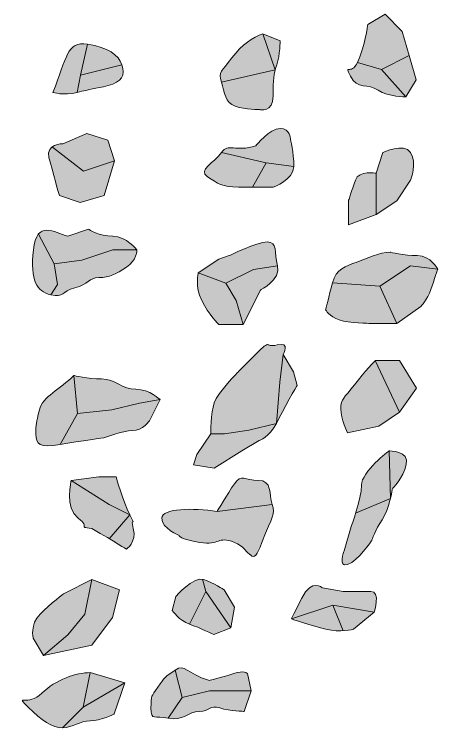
# Model space of a CAD drawing. Header units: metres. Extents: x -231 to 574, y -201 to 398.
# Drawn here: x -52.96 to -39.84, y 58.15 to 80.3 of the extents above; entities that cross this region are included whole.
import ezdxf

# ---------------------------------------------------------------- set-up
doc = ezdxf.new("R2010")
doc.units = ezdxf.units.M
doc.header["$MEASUREMENT"] = 0
doc.layers.add('Blocs - Echelle', color=250, linetype='Continuous')
doc.layers.add('Topo Dessin - Spéléothèmes', color=26, linetype='Continuous')

# ---------------------------------------------------------------- blocks, each defined once
blk = doc.blocks.new('*U117')
at = {"layer": 'Topo Dessin - Spéléothèmes'}
h = blk.add_hatch(color=255, dxfattribs=at)
h.dxf.hatch_style = 2
edge = h.paths.add_edge_path()
edge.add_spline(control_points=[(0.312, 1.058), (-0.009, 0.95), (-0.33, 0.737), (-0.651, 0.309), (-0.971, -0.119), (-1.078, -0.119), (-0.971, -0.44), (-0.864, -0.761), (-0.864, -1.081), (-0.543, -1.189), (-0.223, -1.295), (0.205, -1.295), (0.205, -1.295), (0.205, -1.295), (0.633, -1.402), (0.633, -0.867), (0.633, -0.333), (0.633, -0.226), (0.74, 0.095), (0.847, 0.416), (0.847, 0.843), (0.847, 0.843), (0.847, 0.843), (0.312, 1.058), (0.312, 1.058)], knot_values=[0, 0, 0, 0, 1, 1, 1, 2, 2, 2, 3, 3, 3, 4, 4, 4, 5, 5, 5, 6, 6, 6, 7, 7, 7, 8, 8, 8, 8], degree=3, periodic=0)
at = {"layer": 'Topo Dessin - Spéléothèmes', "lineweight": 5}
blk.add_lwpolyline([(-0.971, -0.44), (0.693, -0.055), (0.312, 1.058)], dxfattribs=at)
at = {"layer": 'Topo Dessin - Spéléothèmes', "lineweight": 9}
blk.add_open_spline([(0.312, 1.058), (-0.009, 0.95), (-0.33, 0.737), (-0.651, 0.309), (-0.971, -0.119), (-1.078, -0.119), (-0.971, -0.44), (-0.864, -0.761), (-0.864, -1.081), (-0.543, -1.189), (-0.223, -1.295), (0.205, -1.295), (0.205, -1.295), (0.205, -1.295), (0.633, -1.402), (0.633, -0.867), (0.633, -0.333), (0.633, -0.226), (0.74, 0.095), (0.847, 0.416), (0.847, 0.843), (0.847, 0.843), (0.847, 0.843), (0.312, 1.058), (0.312, 1.058)], degree=3, knots=[0, 0, 0, 0, 1, 1, 1, 2, 2, 2, 3, 3, 3, 4, 4, 4, 5, 5, 5, 6, 6, 6, 7, 7, 7, 8, 8, 8, 8], dxfattribs=at)
blk = doc.blocks.new('*U118')
at = {"layer": 'Topo Dessin - Spéléothèmes'}
h = blk.add_hatch(color=255, dxfattribs=at)
h.dxf.hatch_style = 2
edge = h.paths.add_edge_path()
edge.add_spline(control_points=[(-0.642, 0.856), (-0.642, 0.856), (-1.177, 0.856), (-1.07, 0.428), (-0.963, 0), (-0.749, -0.748), (-0.749, -0.748), (-0.749, -0.748), (-0.107, -0.963), (-0.107, -0.963), (-0.107, -0.963), (0.642, -0.748), (0.642, -0.748), (0.642, -0.748), (0.963, 0.321), (0.963, 0.321), (0.963, 0.321), (0.749, 0.963), (0.749, 0.963), (0.749, 0.963), (0.107, 1.177), (0.107, 1.177), (0.107, 1.177), (-0.642, 0.856), (-0.642, 0.856)], knot_values=[0, 0, 0, 0, 1, 1, 1, 2, 2, 2, 3, 3, 3, 4, 4, 4, 5, 5, 5, 6, 6, 6, 7, 7, 7, 8, 8, 8, 8], degree=3, periodic=0)
at = {"layer": 'Topo Dessin - Spéléothèmes', "lineweight": 5}
blk.add_lwpolyline([(-0.963, 0.749), (0, 0), (0.963, 0.321)], dxfattribs=at)
at = {"layer": 'Topo Dessin - Spéléothèmes', "lineweight": 9}
blk.add_open_spline([(-0.642, 0.856), (-0.642, 0.856), (-1.177, 0.856), (-1.07, 0.428), (-0.963, 0), (-0.749, -0.748), (-0.749, -0.748), (-0.749, -0.748), (-0.107, -0.963), (-0.107, -0.963), (-0.107, -0.963), (0.642, -0.748), (0.642, -0.748), (0.642, -0.748), (0.963, 0.321), (0.963, 0.321), (0.963, 0.321), (0.749, 0.963), (0.749, 0.963), (0.749, 0.963), (0.107, 1.177), (0.107, 1.177), (0.107, 1.177), (-0.642, 0.856), (-0.642, 0.856)], degree=3, knots=[0, 0, 0, 0, 1, 1, 1, 2, 2, 2, 3, 3, 3, 4, 4, 4, 5, 5, 5, 6, 6, 6, 7, 7, 7, 8, 8, 8, 8], dxfattribs=at)
blk = doc.blocks.new('*U119')
at = {"layer": 'Topo Dessin - Spéléothèmes'}
h = blk.add_hatch(color=255, dxfattribs=at)
h.dxf.hatch_style = 2
edge = h.paths.add_edge_path()
edge.add_spline(control_points=[(-0.428, 0.749), (-0.855, 0.856), (-1.39, 1.283), (-1.497, 0.321), (-1.604, -0.641), (-1.39, -0.962), (-0.962, -1.069), (-0.535, -1.176), (-0.641, -0.962), (-0.214, -0.855), (0.214, -0.748), (0.214, -0.535), (0.535, -0.535), (0.855, -0.535), (1.07, -0.428), (1.39, -0.214), (1.711, 0), (1.711, 0.321), (1.711, 0.321), (1.711, 0.321), (1.39, 0.749), (0.963, 0.749), (0.535, 0.749), (0.214, 0.963), (0.214, 0.963), (0.214, 0.963), (-0.428, 0.749), (-0.428, 0.749)], knot_values=[0, 0, 0, 0, 1, 1, 1, 2, 2, 2, 3, 3, 3, 4, 4, 4, 5, 5, 5, 6, 6, 6, 7, 7, 7, 8, 8, 8, 9, 9, 9, 9], degree=3, periodic=0)
at = {"layer": 'Topo Dessin - Spéléothèmes', "lineweight": 5}
for points in [[(-1.34, 0.815), (-0.855, -0.107), (0, 0), (0.963, 0.321), (1.711, 0.321)], [(-0.855, -0.107), (-0.749, -0.748), (-0.962, -1.069)]]:
    blk.add_lwpolyline(points, dxfattribs=at)
at = {"layer": 'Topo Dessin - Spéléothèmes', "lineweight": 9}
blk.add_open_spline([(-0.428, 0.749), (-0.855, 0.856), (-1.39, 1.283), (-1.497, 0.321), (-1.604, -0.641), (-1.39, -0.962), (-0.962, -1.069), (-0.535, -1.176), (-0.641, -0.962), (-0.214, -0.855), (0.214, -0.748), (0.214, -0.535), (0.535, -0.535), (0.855, -0.535), (1.07, -0.428), (1.39, -0.214), (1.711, 0), (1.711, 0.321), (1.711, 0.321), (1.711, 0.321), (1.39, 0.749), (0.963, 0.749), (0.535, 0.749), (0.214, 0.963), (0.214, 0.963), (0.214, 0.963), (-0.428, 0.749), (-0.428, 0.749)], degree=3, knots=[0, 0, 0, 0, 1, 1, 1, 2, 2, 2, 3, 3, 3, 4, 4, 4, 5, 5, 5, 6, 6, 6, 7, 7, 7, 8, 8, 8, 9, 9, 9, 9], dxfattribs=at)
blk = doc.blocks.new('block 521')
at = {"layer": 'Topo Dessin - Spéléothèmes'}
h = blk.add_hatch(color=255, dxfattribs=at)
h.dxf.hatch_style = 2
edge = h.paths.add_edge_path()
edge.add_spline(control_points=[(0, 0.321), (-0.749, 0.535), (-0.749, 0.856), (-1.07, 0.642), (-1.39, 0.428), (-1.39, 0.428), (-1.604, 0.107), (-1.818, -0.214), (-1.818, -0.107), (-1.818, -0.535), (-1.818, -0.962), (-1.712, -0.748), (-1.284, -0.855), (-0.856, -0.962), (-0.642, -0.641), (-0.321, -0.641), (0, -0.641), (0, -0.428), (0.32, -0.535), (0.641, -0.641), (1.069, -0.641), (1.069, -0.641), (1.069, -0.641), (1.283, 0), (1.283, 0), (1.283, 0), (1.176, 0.535), (1.176, 0.535), (1.176, 0.535), (1.069, 0.642), (0.748, 0.535), (0.428, 0.428), (0, 0.321), (0, 0.321)], knot_values=[0, 0, 0, 0, 1, 1, 1, 2, 2, 2, 3, 3, 3, 4, 4, 4, 5, 5, 5, 6, 6, 6, 7, 7, 7, 8, 8, 8, 9, 9, 9, 10, 10, 10, 11, 11, 11, 11], degree=3, periodic=0)
at = {"layer": 'Topo Dessin - Spéléothèmes', "lineweight": 5}
for points in [[(-1.07, 0.642), (-0.856, -0.214), (0, 0), (0.748, 0), (1.283, 0)], [(-0.856, -0.214), (-1.284, -0.855)]]:
    blk.add_lwpolyline(points, dxfattribs=at)
at = {"layer": 'Topo Dessin - Spéléothèmes', "lineweight": 9}
blk.add_open_spline([(0, 0.321), (-0.749, 0.535), (-0.749, 0.856), (-1.07, 0.642), (-1.39, 0.428), (-1.39, 0.428), (-1.604, 0.107), (-1.818, -0.214), (-1.818, -0.107), (-1.818, -0.535), (-1.818, -0.962), (-1.712, -0.748), (-1.284, -0.855), (-0.856, -0.962), (-0.642, -0.641), (-0.321, -0.641), (0, -0.641), (0, -0.428), (0.32, -0.535), (0.641, -0.641), (1.069, -0.641), (1.069, -0.641), (1.069, -0.641), (1.283, 0), (1.283, 0), (1.283, 0), (1.176, 0.535), (1.176, 0.535), (1.176, 0.535), (1.069, 0.642), (0.748, 0.535), (0.428, 0.428), (0, 0.321), (0, 0.321)], degree=3, knots=[0, 0, 0, 0, 1, 1, 1, 2, 2, 2, 3, 3, 3, 4, 4, 4, 5, 5, 5, 6, 6, 6, 7, 7, 7, 8, 8, 8, 9, 9, 9, 10, 10, 10, 11, 11, 11, 11], dxfattribs=at)
blk = doc.blocks.new('*U120')
at = {"layer": 'Topo Dessin - Spéléothèmes'}
h = blk.add_hatch(color=255, dxfattribs=at)
h.dxf.hatch_style = 2
edge = h.paths.add_edge_path()
edge.add_spline(control_points=[(-0.107, 1.177), (-0.535, 0.749), (-1.07, 0.535), (-1.177, 0.107), (-1.284, -0.32), (-1.284, -0.321), (-1.284, -0.641), (-1.284, -0.963), (-1.177, -1.069), (-0.535, -0.963), (0.107, -0.856), (0.855, -0.748), (0.855, -0.748), (0.855, -0.748), (1.39, -0.535), (1.711, -0.535), (2.032, -0.535), (2.246, -0.214), (2.246, -0.214), (2.246, -0.214), (2.567, 0.428), (2.567, 0.428), (2.567, 0.428), (2.246, 0.749), (1.818, 0.749), (1.39, 0.749), (1.176, 1.069), (0.748, 1.069), (0.321, 1.069), (-0.107, 1.177), (-0.107, 1.177)], knot_values=[0, 0, 0, 0, 1, 1, 1, 2, 2, 2, 3, 3, 3, 4, 4, 4, 5, 5, 5, 6, 6, 6, 7, 7, 7, 8, 8, 8, 9, 9, 9, 10, 10, 10, 10], degree=3, periodic=0)
at = {"layer": 'Topo Dessin - Spéléothèmes', "lineweight": 5}
for points in [[(-0.107, 1.177), (0, 0), (1.069, 0.107), (1.925, 0.321), (2.567, 0.428)], [(0, 0), (-0.535, -0.963)]]:
    blk.add_lwpolyline(points, dxfattribs=at)
at = {"layer": 'Topo Dessin - Spéléothèmes', "lineweight": 9}
blk.add_open_spline([(-0.107, 1.177), (-0.535, 0.749), (-1.07, 0.535), (-1.177, 0.107), (-1.284, -0.32), (-1.284, -0.321), (-1.284, -0.641), (-1.284, -0.963), (-1.177, -1.069), (-0.535, -0.963), (0.107, -0.856), (0.855, -0.748), (0.855, -0.748), (0.855, -0.748), (1.39, -0.535), (1.711, -0.535), (2.032, -0.535), (2.246, -0.214), (2.246, -0.214), (2.246, -0.214), (2.567, 0.428), (2.567, 0.428), (2.567, 0.428), (2.246, 0.749), (1.818, 0.749), (1.39, 0.749), (1.176, 1.069), (0.748, 1.069), (0.321, 1.069), (-0.107, 1.177), (-0.107, 1.177)], degree=3, knots=[0, 0, 0, 0, 1, 1, 1, 2, 2, 2, 3, 3, 3, 4, 4, 4, 5, 5, 5, 6, 6, 6, 7, 7, 7, 8, 8, 8, 9, 9, 9, 10, 10, 10, 10], dxfattribs=at)
blk = doc.blocks.new('*U121')
at = {"layer": 'Topo Dessin - Spéléothèmes'}
h = blk.add_hatch(color=255, dxfattribs=at)
h.dxf.hatch_style = 2
edge = h.paths.add_edge_path()
edge.add_spline(control_points=[(0.461, 1.379), (0.461, 1.379), (-0.394, 0.736), (-0.394, 0.309), (-0.394, -0.119), (-0.715, -0.974), (-0.715, -0.974), (-0.715, -0.974), (-0.929, -1.723), (-0.929, -1.723), (-0.929, -1.723), (-1.143, -2.258), (-0.822, -2.151), (-0.501, -2.044), (-0.073, -1.402), (-0.073, -1.402), (-0.073, -1.402), (0.034, -1.081), (0.247, -0.76), (0.461, -0.44), (0.568, 0.202), (0.568, 0.202), (0.568, 0.202), (0.889, 0.523), (0.996, 0.951), (1.103, 1.379), (0.461, 1.379), (0.461, 1.379)], knot_values=[0, 0, 0, 0, 1, 1, 1, 2, 2, 2, 3, 3, 3, 4, 4, 4, 5, 5, 5, 6, 6, 6, 7, 7, 7, 8, 8, 8, 9, 9, 9, 9], degree=3, periodic=0)
at = {"layer": 'Topo Dessin - Spéléothèmes', "lineweight": 5}
blk.add_lwpolyline([(-0.574, -0.557), (0.503, -0.102), (0.461, 1.379)], dxfattribs=at)
at = {"layer": 'Topo Dessin - Spéléothèmes', "lineweight": 9}
blk.add_open_spline([(0.461, 1.379), (0.461, 1.379), (-0.394, 0.736), (-0.394, 0.309), (-0.394, -0.119), (-0.715, -0.974), (-0.715, -0.974), (-0.715, -0.974), (-0.929, -1.723), (-0.929, -1.723), (-0.929, -1.723), (-1.143, -2.258), (-0.822, -2.151), (-0.501, -2.044), (-0.073, -1.402), (-0.073, -1.402), (-0.073, -1.402), (0.034, -1.081), (0.247, -0.76), (0.461, -0.44), (0.568, 0.202), (0.568, 0.202), (0.568, 0.202), (0.889, 0.523), (0.996, 0.951), (1.103, 1.379), (0.461, 1.379), (0.461, 1.379)], degree=3, knots=[0, 0, 0, 0, 1, 1, 1, 2, 2, 2, 3, 3, 3, 4, 4, 4, 5, 5, 5, 6, 6, 6, 7, 7, 7, 8, 8, 8, 9, 9, 9, 9], dxfattribs=at)
blk = doc.blocks.new('*U122')
at = {"layer": 'Topo Dessin - Spéléothèmes'}
h = blk.add_hatch(color=255, dxfattribs=at)
h.dxf.hatch_style = 2
edge = h.paths.add_edge_path()
edge.add_spline(control_points=[(-0.951, 0.962), (-0.951, 0.962), (-1.165, 0.107), (-0.737, -0.214), (-0.31, -0.536), (-0.807, -0.459), (-0.31, -0.536), (0.439, -0.963), (0.76, -1.177), (0.76, -1.177), (0.76, -1.177), (1.081, -0.963), (0.974, -0.536), (0.867, -0.108), (1.081, -0.536), (0.867, -0.108), (0.653, 0.32), (0.439, 1.069), (0.439, 1.069), (0.439, 1.069), (-0.095, 1.069), (-0.095, 1.069), (-0.095, 1.069), (-0.951, 0.962), (-0.951, 0.962)], knot_values=[0, 0, 0, 0, 1, 1, 1, 2, 2, 2, 3, 3, 3, 4, 4, 4, 5, 5, 5, 6, 6, 6, 7, 7, 7, 8, 8, 8, 8], degree=3, periodic=0)
at = {"layer": 'Topo Dessin - Spéléothèmes', "lineweight": 5}
for points in [[(-0.951, 0.962), (0.225, 0.213), (0.867, -0.108)], [(0.867, -0.108), (0.225, -0.856)]]:
    blk.add_lwpolyline(points, dxfattribs=at)
at = {"layer": 'Topo Dessin - Spéléothèmes', "lineweight": 9}
blk.add_open_spline([(-0.951, 0.962), (-0.951, 0.962), (-1.165, 0.107), (-0.737, -0.214), (-0.31, -0.536), (-0.807, -0.459), (-0.31, -0.536), (0.439, -0.963), (0.76, -1.177), (0.76, -1.177), (0.76, -1.177), (1.081, -0.963), (0.974, -0.536), (0.867, -0.108), (1.081, -0.536), (0.867, -0.108), (0.653, 0.32), (0.439, 1.069), (0.439, 1.069), (0.439, 1.069), (-0.095, 1.069), (-0.095, 1.069), (-0.095, 1.069), (-0.951, 0.962), (-0.951, 0.962)], degree=3, knots=[0, 0, 0, 0, 1, 1, 1, 2, 2, 2, 3, 3, 3, 4, 4, 4, 5, 5, 5, 6, 6, 6, 7, 7, 7, 8, 8, 8, 8], dxfattribs=at)
blk = doc.blocks.new('*U123')
at = {"layer": 'Topo Dessin - Spéléothèmes'}
h = blk.add_hatch(color=255, dxfattribs=at)
h.dxf.hatch_style = 2
edge = h.paths.add_edge_path()
edge.add_spline(control_points=[(-0.348, 1.04), (-0.348, 1.04), (-0.989, 0.398), (-1.096, 0.077), (-1.203, -0.243), (-1.203, -0.885), (-1.203, -0.885), (-1.203, -0.885), (-1.631, -1.527), (-1.631, -1.527), (-1.631, -1.527), (-1.738, -1.848), (-1.738, -1.848), (-1.738, -1.848), (-1.096, -1.955), (-1.096, -1.955), (-1.096, -1.955), (-0.241, -1.42), (-0.241, -1.42), (-0.241, -1.42), (0.294, -1.099), (0.294, -1.099), (0.294, -1.099), (0.615, -0.992), (0.829, -0.564), (1.043, -0.136), (1.471, 0.612), (1.471, 0.612), (1.471, 0.612), (1.364, 1.04), (1.364, 1.04), (1.364, 1.04), (1.043, 1.574), (1.043, 1.574), (1.043, 1.574), (1.278, 1.98), (0.85, 1.873), (0.422, 1.766), (0.722, 2.109), (0.187, 1.574), (-0.348, 1.04), (-0.348, 1.04), (-0.348, 1.04)], knot_values=[0, 0, 0, 0, 1, 1, 1, 2, 2, 2, 3, 3, 3, 4, 4, 4, 5, 5, 5, 6, 6, 6, 7, 7, 7, 8, 8, 8, 9, 9, 9, 10, 10, 10, 11, 11, 11, 12, 12, 12, 13, 13, 13, 14, 14, 14, 14], degree=3, periodic=0)
at = {"layer": 'Topo Dessin - Spéléothèmes', "lineweight": 5}
blk.add_lwpolyline([(1.043, 1.574), (0.936, 0.719), (0.829, -0.564), (-0.027, -0.778), (-0.775, -0.885), (-1.203, -0.885)], dxfattribs=at)
at = {"layer": 'Topo Dessin - Spéléothèmes', "lineweight": 9}
blk.add_open_spline([(-0.348, 1.04), (-0.348, 1.04), (-0.989, 0.398), (-1.096, 0.077), (-1.203, -0.243), (-1.203, -0.885), (-1.203, -0.885), (-1.203, -0.885), (-1.631, -1.527), (-1.631, -1.527), (-1.631, -1.527), (-1.738, -1.848), (-1.738, -1.848), (-1.738, -1.848), (-1.096, -1.955), (-1.096, -1.955), (-1.096, -1.955), (-0.241, -1.42), (-0.241, -1.42), (-0.241, -1.42), (0.294, -1.099), (0.294, -1.099), (0.294, -1.099), (0.615, -0.992), (0.829, -0.564), (1.043, -0.136), (1.471, 0.612), (1.471, 0.612), (1.471, 0.612), (1.364, 1.04), (1.364, 1.04), (1.364, 1.04), (1.043, 1.574), (1.043, 1.574), (1.043, 1.574), (1.278, 1.98), (0.85, 1.873), (0.422, 1.766), (0.722, 2.109), (0.187, 1.574), (-0.348, 1.04), (-0.348, 1.04), (-0.348, 1.04)], degree=3, knots=[0, 0, 0, 0, 1, 1, 1, 2, 2, 2, 3, 3, 3, 4, 4, 4, 5, 5, 5, 6, 6, 6, 7, 7, 7, 8, 8, 8, 9, 9, 9, 10, 10, 10, 11, 11, 11, 12, 12, 12, 13, 13, 13, 14, 14, 14, 14], dxfattribs=at)
blk = doc.blocks.new('*U124')
at = {"layer": 'Topo Dessin - Spéléothèmes'}
h = blk.add_hatch(color=255, dxfattribs=at)
h.dxf.hatch_style = 2
edge = h.paths.add_edge_path()
edge.add_spline(control_points=[(-0.214, 0.748), (-0.214, 0.748), (-0.856, 0.32), (-0.856, 0.32), (-0.856, 0.32), (-0.963, -0.107), (-0.749, -0.535), (-0.535, -0.963), (-0.214, -1.284), (-0.214, -1.284), (-0.214, -1.284), (0.535, -1.284), (0.535, -1.284), (0.535, -1.284), (1.069, -0.214), (1.069, -0.214), (1.069, -0.214), (1.711, 0.107), (1.604, 0.535), (1.497, 0.963), (1.604, 1.283), (1.284, 1.283), (0.963, 1.283), (0.107, 0.856), (0.107, 0.856), (0.107, 0.856), (-0.214, 0.748), (-0.214, 0.748)], knot_values=[0, 0, 0, 0, 1, 1, 1, 2, 2, 2, 3, 3, 3, 4, 4, 4, 5, 5, 5, 6, 6, 6, 7, 7, 7, 8, 8, 8, 9, 9, 9, 9], degree=3, periodic=0)
at = {"layer": 'Topo Dessin - Spéléothèmes', "lineweight": 5}
for points in [[(-0.856, 0.32), (0, 0), (0.855, 0.428), (1.604, 0.535)], [(0, 0), (0.321, -0.535), (0.535, -1.284)]]:
    blk.add_lwpolyline(points, dxfattribs=at)
at = {"layer": 'Topo Dessin - Spéléothèmes', "lineweight": 9}
blk.add_open_spline([(-0.214, 0.748), (-0.214, 0.748), (-0.856, 0.32), (-0.856, 0.32), (-0.856, 0.32), (-0.963, -0.107), (-0.749, -0.535), (-0.535, -0.963), (-0.214, -1.284), (-0.214, -1.284), (-0.214, -1.284), (0.535, -1.284), (0.535, -1.284), (0.535, -1.284), (1.069, -0.214), (1.069, -0.214), (1.069, -0.214), (1.711, 0.107), (1.604, 0.535), (1.497, 0.963), (1.604, 1.283), (1.284, 1.283), (0.963, 1.283), (0.107, 0.856), (0.107, 0.856), (0.107, 0.856), (-0.214, 0.748), (-0.214, 0.748)], degree=3, knots=[0, 0, 0, 0, 1, 1, 1, 2, 2, 2, 3, 3, 3, 4, 4, 4, 5, 5, 5, 6, 6, 6, 7, 7, 7, 8, 8, 8, 9, 9, 9, 9], dxfattribs=at)
blk = doc.blocks.new('*U125')
at = {"layer": 'Topo Dessin - Spéléothèmes'}
h = blk.add_hatch(color=255, dxfattribs=at)
h.dxf.hatch_style = 2
edge = h.paths.add_edge_path()
edge.add_spline(control_points=[(-0.299, 0.798), (-0.299, 0.798), (-0.726, 0.477), (-1.047, 0.156), (-1.368, -0.165), (-1.261, -0.592), (-1.261, -0.592), (-1.261, -0.592), (-0.941, -1.128), (-0.941, -1.128), (-0.941, -1.128), (0.557, -0.807), (0.557, -0.807), (0.557, -0.807), (1.199, 0.049), (1.199, 0.049), (1.199, 0.049), (1.412, 0.905), (1.412, 0.905), (1.412, 0.905), (0.557, 1.225), (0.557, 1.225), (0.557, 1.225), (-0.299, 0.798), (-0.299, 0.798)], knot_values=[0, 0, 0, 0, 1, 1, 1, 2, 2, 2, 3, 3, 3, 4, 4, 4, 5, 5, 5, 6, 6, 6, 7, 7, 7, 8, 8, 8, 8], degree=3, periodic=0)
at = {"layer": 'Topo Dessin - Spéléothèmes', "lineweight": 5}
blk.add_lwpolyline([(0.557, 1.225), (0.343, 0.156), (-0.192, -0.485), (-0.941, -1.128)], dxfattribs=at)
at = {"layer": 'Topo Dessin - Spéléothèmes', "lineweight": 9}
blk.add_open_spline([(-0.299, 0.798), (-0.299, 0.798), (-0.726, 0.477), (-1.047, 0.156), (-1.368, -0.165), (-1.261, -0.592), (-1.261, -0.592), (-1.261, -0.592), (-0.941, -1.128), (-0.941, -1.128), (-0.941, -1.128), (0.557, -0.807), (0.557, -0.807), (0.557, -0.807), (1.199, 0.049), (1.199, 0.049), (1.199, 0.049), (1.412, 0.905), (1.412, 0.905), (1.412, 0.905), (0.557, 1.225), (0.557, 1.225), (0.557, 1.225), (-0.299, 0.798), (-0.299, 0.798)], degree=3, knots=[0, 0, 0, 0, 1, 1, 1, 2, 2, 2, 3, 3, 3, 4, 4, 4, 5, 5, 5, 6, 6, 6, 7, 7, 7, 8, 8, 8, 8], dxfattribs=at)
blk = doc.blocks.new('*U126')
at = {"layer": 'Topo Dessin - Spéléothèmes'}
h = blk.add_hatch(color=255, dxfattribs=at)
h.dxf.hatch_style = 2
edge = h.paths.add_edge_path()
edge.add_spline(control_points=[(-0.122, 1.181), (-0.122, 1.181), (-0.443, 0.859), (-0.763, 0.432), (-1.084, 0.004), (-1.191, 0.004), (-1.191, -0.317), (-1.191, -0.637), (-0.978, -1.065), (-0.978, -1.065), (-0.978, -1.065), (-0.015, -0.851), (-0.015, -0.851), (-0.015, -0.851), (0.627, -0.424), (0.627, -0.424), (0.627, -0.424), (1.161, 0.325), (1.161, 0.325), (1.161, 0.325), (0.627, 1.181), (0.627, 1.181), (0.627, 1.181), (-0.122, 1.181), (-0.122, 1.181)], knot_values=[0, 0, 0, 0, 1, 1, 1, 2, 2, 2, 3, 3, 3, 4, 4, 4, 5, 5, 5, 6, 6, 6, 7, 7, 7, 8, 8, 8, 8], degree=3, periodic=0)
at = {"layer": 'Topo Dessin - Spéléothèmes', "lineweight": 5}
blk.add_lwpolyline([(-0.122, 1.181), (0.627, -0.424)], dxfattribs=at)
at = {"layer": 'Topo Dessin - Spéléothèmes', "lineweight": 9}
blk.add_open_spline([(-0.122, 1.181), (-0.122, 1.181), (-0.443, 0.859), (-0.763, 0.432), (-1.084, 0.004), (-1.191, 0.004), (-1.191, -0.317), (-1.191, -0.637), (-0.978, -1.065), (-0.978, -1.065), (-0.978, -1.065), (-0.015, -0.851), (-0.015, -0.851), (-0.015, -0.851), (0.627, -0.424), (0.627, -0.424), (0.627, -0.424), (1.161, 0.325), (1.161, 0.325), (1.161, 0.325), (0.627, 1.181), (0.627, 1.181), (0.627, 1.181), (-0.122, 1.181), (-0.122, 1.181)], degree=3, knots=[0, 0, 0, 0, 1, 1, 1, 2, 2, 2, 3, 3, 3, 4, 4, 4, 5, 5, 5, 6, 6, 6, 7, 7, 7, 8, 8, 8, 8], dxfattribs=at)
blk = doc.blocks.new('*U109')
at = {"layer": 'Topo Dessin - Spéléothèmes'}
h = blk.add_hatch(color=255, dxfattribs=at)
h.dxf.hatch_style = 2
edge = h.paths.add_edge_path()
edge.add_spline(control_points=[(0.214, 1.069), (-0.214, 1.069), (-0.856, 0.856), (-1.284, 0.428), (-1.712, 0), (-2.139, 0.427), (-1.712, 0), (-1.284, -0.428), (-0.963, -0.641), (-0.642, -0.641), (-0.321, -0.641), (-0.107, -0.428), (0.214, -0.428), (0.535, -0.428), (0.962, -0.214), (0.962, -0.214), (0.962, -0.214), (1.283, 0.748), (1.283, 0.748), (1.283, 0.748), (0.214, 1.069), (0.214, 1.069)], knot_values=[0, 0, 0, 0, 1, 1, 1, 2, 2, 2, 3, 3, 3, 4, 4, 4, 5, 5, 5, 6, 6, 6, 7, 7, 7, 7], degree=3, periodic=0)
at = {"layer": 'Topo Dessin - Spéléothèmes', "lineweight": 5}
for points in [[(0.214, 1.069), (0, 0), (-0.642, -0.641)], [(0, 0), (1.283, 0.748)]]:
    blk.add_lwpolyline(points, dxfattribs=at)
at = {"layer": 'Topo Dessin - Spéléothèmes', "color": 0, "lineweight": 5}
blk.add_lwpolyline([(0, 0), (0, 0)], dxfattribs=at)
at = {"layer": 'Topo Dessin - Spéléothèmes', "lineweight": 9}
blk.add_open_spline([(0.214, 1.069), (-0.214, 1.069), (-0.856, 0.856), (-1.284, 0.428), (-1.712, 0), (-2.139, 0.427), (-1.712, 0), (-1.284, -0.428), (-0.963, -0.641), (-0.642, -0.641), (-0.321, -0.641), (-0.107, -0.428), (0.214, -0.428), (0.535, -0.428), (0.962, -0.214), (0.962, -0.214), (0.962, -0.214), (1.283, 0.748), (1.283, 0.748), (1.283, 0.748), (0.214, 1.069), (0.214, 1.069)], degree=3, knots=[0, 0, 0, 0, 1, 1, 1, 2, 2, 2, 3, 3, 3, 4, 4, 4, 5, 5, 5, 6, 6, 6, 7, 7, 7, 7], dxfattribs=at)
blk = doc.blocks.new('*U110')
at = {"layer": 'Topo Dessin - Spéléothèmes'}
h = blk.add_hatch(color=255, dxfattribs=at)
h.dxf.hatch_style = 2
edge = h.paths.add_edge_path()
edge.add_spline(control_points=[(-0.321, 0.535), (-0.321, 0.535), (-0.641, 0.856), (-0.963, 0.214), (-1.284, -0.428), (-1.284, -0.428), (-1.284, -0.428), (-1.284, -0.428), (-0.641, -0.641), (-0.214, -0.748), (0.214, -0.855), (0.641, -0.748), (0.641, -0.748), (0.641, -0.748), (1.283, -0.214), (1.283, -0.214), (1.283, -0.214), (1.497, 0.428), (1.176, 0.428), (0.856, 0.428), (0.321, 0.428), (0.321, 0.428), (0.321, 0.428), (-0.321, 0.535), (-0.321, 0.535)], knot_values=[0, 0, 0, 0, 1, 1, 1, 2, 2, 2, 3, 3, 3, 4, 4, 4, 5, 5, 5, 6, 6, 6, 7, 7, 7, 8, 8, 8, 8], degree=3, periodic=0)
at = {"layer": 'Topo Dessin - Spéléothèmes', "lineweight": 5}
for points in [[(-1.284, -0.428), (0, 0), (1.283, -0.214)], [(0, 0), (0.323, -0.792)]]:
    blk.add_lwpolyline(points, dxfattribs=at)
at = {"layer": 'Topo Dessin - Spéléothèmes', "lineweight": 9}
blk.add_open_spline([(-0.321, 0.535), (-0.321, 0.535), (-0.641, 0.856), (-0.963, 0.214), (-1.284, -0.428), (-1.284, -0.428), (-1.284, -0.428), (-1.284, -0.428), (-0.641, -0.641), (-0.214, -0.748), (0.214, -0.855), (0.641, -0.748), (0.641, -0.748), (0.641, -0.748), (1.283, -0.214), (1.283, -0.214), (1.283, -0.214), (1.497, 0.428), (1.176, 0.428), (0.856, 0.428), (0.321, 0.428), (0.321, 0.428), (0.321, 0.428), (-0.321, 0.535), (-0.321, 0.535)], degree=3, knots=[0, 0, 0, 0, 1, 1, 1, 2, 2, 2, 3, 3, 3, 4, 4, 4, 5, 5, 5, 6, 6, 6, 7, 7, 7, 8, 8, 8, 8], dxfattribs=at)
blk = doc.blocks.new('*U111')
at = {"layer": 'Topo Dessin - Spéléothèmes'}
h = blk.add_hatch(color=255, dxfattribs=at)
h.dxf.hatch_style = 2
edge = h.paths.add_edge_path()
edge.add_spline(control_points=[(-0.765, 0.294), (-1.514, 0.401), (-2.476, 0.401), (-2.476, 0.08), (-2.476, -0.241), (-1.941, -0.455), (-1.941, -0.455), (-1.941, -0.455), (-1.942, -0.562), (-1.3, -0.669), (-0.658, -0.775), (-0.765, -0.455), (-0.23, -0.669), (0.304, -0.883), (0.304, -1.524), (0.625, -0.669), (0.946, 0.186), (1.053, 0.187), (0.946, 0.508), (0.839, 0.829), (0.946, 1.257), (0.518, 1.257), (0.091, 1.257), (-0.016, 1.47), (-0.23, 1.149), (-0.444, 0.829), (-0.765, 0.294), (-0.765, 0.294)], knot_values=[0, 0, 0, 0, 1, 1, 1, 2, 2, 2, 3, 3, 3, 4, 4, 4, 5, 5, 5, 6, 6, 6, 7, 7, 7, 8, 8, 8, 9, 9, 9, 9], degree=3, periodic=0)
at = {"layer": 'Topo Dessin - Spéléothèmes', "lineweight": 5}
blk.add_lwpolyline([(-0.765, 0.294), (0.946, 0.508)], dxfattribs=at)
at = {"layer": 'Topo Dessin - Spéléothèmes', "lineweight": 9}
blk.add_open_spline([(-0.765, 0.294), (-1.514, 0.401), (-2.476, 0.401), (-2.476, 0.08), (-2.476, -0.241), (-1.941, -0.455), (-1.941, -0.455), (-1.941, -0.455), (-1.942, -0.562), (-1.3, -0.669), (-0.658, -0.775), (-0.765, -0.455), (-0.23, -0.669), (0.304, -0.883), (0.304, -1.524), (0.625, -0.669), (0.946, 0.186), (1.053, 0.187), (0.946, 0.508), (0.839, 0.829), (0.946, 1.257), (0.518, 1.257), (0.091, 1.257), (-0.016, 1.47), (-0.23, 1.149), (-0.444, 0.829), (-0.765, 0.294), (-0.765, 0.294)], degree=3, knots=[0, 0, 0, 0, 1, 1, 1, 2, 2, 2, 3, 3, 3, 4, 4, 4, 5, 5, 5, 6, 6, 6, 7, 7, 7, 8, 8, 8, 9, 9, 9, 9], dxfattribs=at)
blk = doc.blocks.new('*U112')
at = {"layer": 'Topo Dessin - Spéléothèmes'}
h = blk.add_hatch(color=255, dxfattribs=at)
h.dxf.hatch_style = 2
edge = h.paths.add_edge_path()
edge.add_spline(control_points=[(-0.428, 1.39), (-0.428, 1.39), (-0.535, 0.641), (-0.749, 0.214), (-0.963, -0.214), (-1.177, 0.214), (-0.963, -0.214), (-0.749, -0.642), (-0.428, -0.428), (-0.107, -0.642), (0.214, -0.856), (0.749, -0.856), (0.749, -0.856), (0.749, -0.856), (1.069, -0.321), (1.069, -0.321), (1.069, -0.321), (0.856, 0.427), (0.856, 0.427), (0.856, 0.427), (0.641, 1.176), (0.641, 1.176), (0.641, 1.176), (0.107, 1.711), (0.107, 1.711), (0.107, 1.711), (-0.428, 1.39), (-0.428, 1.39)], knot_values=[0, 0, 0, 0, 1, 1, 1, 2, 2, 2, 3, 3, 3, 4, 4, 4, 5, 5, 5, 6, 6, 6, 7, 7, 7, 8, 8, 8, 9, 9, 9, 9], degree=3, periodic=0)
at = {"layer": 'Topo Dessin - Spéléothèmes', "lineweight": 5}
for points in [[(-0.749, 0.214), (0, 0), (0.856, 0.427)], [(0, 0), (0.749, -0.856)]]:
    blk.add_lwpolyline(points, dxfattribs=at)
at = {"layer": 'Topo Dessin - Spéléothèmes', "lineweight": 9}
blk.add_open_spline([(-0.428, 1.39), (-0.428, 1.39), (-0.535, 0.641), (-0.749, 0.214), (-0.963, -0.214), (-1.177, 0.214), (-0.963, -0.214), (-0.749, -0.642), (-0.428, -0.428), (-0.107, -0.642), (0.214, -0.856), (0.749, -0.856), (0.749, -0.856), (0.749, -0.856), (1.069, -0.321), (1.069, -0.321), (1.069, -0.321), (0.856, 0.427), (0.856, 0.427), (0.856, 0.427), (0.641, 1.176), (0.641, 1.176), (0.641, 1.176), (0.107, 1.711), (0.107, 1.711), (0.107, 1.711), (-0.428, 1.39), (-0.428, 1.39)], degree=3, knots=[0, 0, 0, 0, 1, 1, 1, 2, 2, 2, 3, 3, 3, 4, 4, 4, 5, 5, 5, 6, 6, 6, 7, 7, 7, 8, 8, 8, 9, 9, 9, 9], dxfattribs=at)
blk = doc.blocks.new('*U113')
at = {"layer": 'Topo Dessin - Spéléothèmes'}
h = blk.add_hatch(color=255, dxfattribs=at)
h.dxf.hatch_style = 2
edge = h.paths.add_edge_path()
edge.add_spline(control_points=[(-0.321, 0.535), (-0.963, 0.321), (-1.177, 0.642), (-1.39, 0.321), (-1.604, 0), (-2.139, -0.214), (-1.818, -0.428), (-1.497, -0.641), (-1.39, -0.749), (-0.856, -0.749), (-0.321, -0.749), (0.214, -0.749), (0.214, -0.749), (0.214, -0.749), (0.855, -0.535), (0.855, -0.107), (0.855, 0.321), (0.749, 0.748), (0.749, 0.748), (0.749, 0.748), (0.749, 1.069), (0.428, 1.069), (0.107, 1.069), (-0.321, 0.535), (-0.321, 0.535)], knot_values=[0, 0, 0, 0, 1, 1, 1, 2, 2, 2, 3, 3, 3, 4, 4, 4, 5, 5, 5, 6, 6, 6, 7, 7, 7, 8, 8, 8, 8], degree=3, periodic=0)
at = {"layer": 'Topo Dessin - Spéléothèmes', "lineweight": 5}
for points in [[(-1.39, 0.321), (0, 0), (0.855, -0.107)], [(0, 0), (-0.428, -0.749)]]:
    blk.add_lwpolyline(points, dxfattribs=at)
at = {"layer": 'Topo Dessin - Spéléothèmes', "lineweight": 9}
blk.add_open_spline([(-0.321, 0.535), (-0.963, 0.321), (-1.177, 0.642), (-1.39, 0.321), (-1.604, 0), (-2.139, -0.214), (-1.818, -0.428), (-1.497, -0.641), (-1.39, -0.749), (-0.856, -0.749), (-0.321, -0.749), (0.214, -0.749), (0.214, -0.749), (0.214, -0.749), (0.855, -0.535), (0.855, -0.107), (0.855, 0.321), (0.749, 0.748), (0.749, 0.748), (0.749, 0.748), (0.749, 1.069), (0.428, 1.069), (0.107, 1.069), (-0.321, 0.535), (-0.321, 0.535)], degree=3, knots=[0, 0, 0, 0, 1, 1, 1, 2, 2, 2, 3, 3, 3, 4, 4, 4, 5, 5, 5, 6, 6, 6, 7, 7, 7, 8, 8, 8, 8], dxfattribs=at)
blk = doc.blocks.new('*U114')
at = {"layer": 'Topo Dessin - Spéléothèmes'}
h = blk.add_hatch(color=255, dxfattribs=at)
h.dxf.hatch_style = 2
edge = h.paths.add_edge_path()
edge.add_spline(control_points=[(-0.372, 0.245), (-0.372, 0.245), (-0.907, 0.352), (-1.014, 0.031), (-1.121, -0.29), (-1.228, -0.611), (-1.228, -0.611), (-1.228, -0.611), (-1.228, -1.359), (-1.228, -1.359), (-1.228, -1.359), (-0.372, -1.039), (-0.372, -1.039), (-0.372, -1.039), (0.27, -0.611), (0.27, -0.611), (0.27, -0.611), (0.697, 0.031), (0.697, 0.031), (0.697, 0.031), (0.911, 0.565), (0.697, 0.886), (0.484, 1.207), (-0.158, 0.886), (-0.158, 0.886), (-0.158, 0.886), (-0.372, 0.245), (-0.372, 0.245)], knot_values=[0, 0, 0, 0, 1, 1, 1, 2, 2, 2, 3, 3, 3, 4, 4, 4, 5, 5, 5, 6, 6, 6, 7, 7, 7, 8, 8, 8, 9, 9, 9, 9], degree=3, periodic=0)
at = {"layer": 'Topo Dessin - Spéléothèmes', "lineweight": 5}
blk.add_lwpolyline([(-0.372, 0.245), (-0.372, -1.039)], dxfattribs=at)
at = {"layer": 'Topo Dessin - Spéléothèmes', "lineweight": 9}
blk.add_open_spline([(-0.372, 0.245), (-0.372, 0.245), (-0.907, 0.352), (-1.014, 0.031), (-1.121, -0.29), (-1.228, -0.611), (-1.228, -0.611), (-1.228, -0.611), (-1.228, -1.359), (-1.228, -1.359), (-1.228, -1.359), (-0.372, -1.039), (-0.372, -1.039), (-0.372, -1.039), (0.27, -0.611), (0.27, -0.611), (0.27, -0.611), (0.697, 0.031), (0.697, 0.031), (0.697, 0.031), (0.911, 0.565), (0.697, 0.886), (0.484, 1.207), (-0.158, 0.886), (-0.158, 0.886), (-0.158, 0.886), (-0.372, 0.245), (-0.372, 0.245)], degree=3, knots=[0, 0, 0, 0, 1, 1, 1, 2, 2, 2, 3, 3, 3, 4, 4, 4, 5, 5, 5, 6, 6, 6, 7, 7, 7, 8, 8, 8, 9, 9, 9, 9], dxfattribs=at)
blk = doc.blocks.new('*U115')
at = {"layer": 'Topo Dessin - Spéléothèmes'}
h = blk.add_hatch(color=255, dxfattribs=at)
h.dxf.hatch_style = 2
edge = h.paths.add_edge_path()
edge.add_spline(control_points=[(-0.928, -0.162), (-0.928, -0.162), (-0.393, 0.479), (-0.073, 0.372), (0.248, 0.266), (0.569, 0.051), (0.569, 0.051), (0.569, 0.051), (0.89, -0.483), (0.89, -0.483), (0.89, -0.483), (0.783, -1.125), (0.783, -1.125), (0.783, -1.125), (0.248, -1.339), (0.248, -1.339), (0.248, -1.339), (-0.179, -1.125), (-0.5, -1.018), (-0.821, -0.911), (-1.035, -0.59), (-1.035, -0.59), (-1.035, -0.59), (-0.928, -0.162), (-0.928, -0.162)], knot_values=[0, 0, 0, 0, 1, 1, 1, 2, 2, 2, 3, 3, 3, 4, 4, 4, 5, 5, 5, 6, 6, 6, 7, 7, 7, 8, 8, 8, 8], degree=3, periodic=0)
at = {"layer": 'Topo Dessin - Spéléothèmes', "lineweight": 5}
for points in [[(-0.094, 0.378), (0, 0), (0.783, -1.125)], [(0, 0), (-0.5, -1.018)]]:
    blk.add_lwpolyline(points, dxfattribs=at)
at = {"layer": 'Topo Dessin - Spéléothèmes', "lineweight": 9}
blk.add_open_spline([(-0.928, -0.162), (-0.928, -0.162), (-0.393, 0.479), (-0.073, 0.372), (0.248, 0.266), (0.569, 0.051), (0.569, 0.051), (0.569, 0.051), (0.89, -0.483), (0.89, -0.483), (0.89, -0.483), (0.783, -1.125), (0.783, -1.125), (0.783, -1.125), (0.248, -1.339), (0.248, -1.339), (0.248, -1.339), (-0.179, -1.125), (-0.5, -1.018), (-0.821, -0.911), (-1.035, -0.59), (-1.035, -0.59), (-1.035, -0.59), (-0.928, -0.162), (-0.928, -0.162)], degree=3, knots=[0, 0, 0, 0, 1, 1, 1, 2, 2, 2, 3, 3, 3, 4, 4, 4, 5, 5, 5, 6, 6, 6, 7, 7, 7, 8, 8, 8, 8], dxfattribs=at)
blk = doc.blocks.new('*U116')
at = {"layer": 'Topo Dessin - Spéléothèmes'}
h = blk.add_hatch(color=255, dxfattribs=at)
h.dxf.hatch_style = 2
edge = h.paths.add_edge_path()
edge.add_spline(control_points=[(8.03, 26.75), (0, 26.75), (-10.7, 21.39), (-18.72, 18.72), (-26.73, 16.05), (-34.76, 13.38), (-37.43, 2.69), (-40.1, -8.01), (-42.77, -18.71), (-42.77, -18.71), (-42.77, -18.71), (-40.1, -24.06), (-32.09, -26.73), (-24.06, -29.4), (-8.03, -29.4), (-8.03, -29.4), (-8.03, -29.4), (13.37, -29.4), (13.37, -29.4), (13.37, -29.4), (32.09, -16.04), (32.09, -16.04), (32.09, -16.04), (37.43, -10.68), (40.1, -2.67), (42.77, 5.36), (45.46, 13.37), (45.46, 13.37), (45.46, 13.37), (40.1, 24.06), (29.4, 24.06), (18.72, 24.06), (8.03, 26.75), (8.03, 26.75)], knot_values=[0, 0, 0, 0, 1, 1, 1, 2, 2, 2, 3, 3, 3, 4, 4, 4, 5, 5, 5, 6, 6, 6, 7, 7, 7, 8, 8, 8, 9, 9, 9, 10, 10, 10, 11, 11, 11, 11], degree=3, periodic=0)
at = {"layer": 'Topo Dessin - Spéléothèmes', "lineweight": 5}
for points in [[(-37.43, 2.69), (0, 0), (24.06, 16.05), (45.46, 13.37)], [(0, 0), (13.37, -29.4)]]:
    blk.add_lwpolyline(points, dxfattribs=at)
at = {"layer": 'Topo Dessin - Spéléothèmes', "lineweight": 9}
blk.add_open_spline([(8.03, 26.75), (0, 26.75), (-10.7, 21.39), (-18.72, 18.72), (-26.73, 16.05), (-34.76, 13.38), (-37.43, 2.69), (-40.1, -8.01), (-42.77, -18.71), (-42.77, -18.71), (-42.77, -18.71), (-40.1, -24.06), (-32.09, -26.73), (-24.06, -29.4), (-8.03, -29.4), (-8.03, -29.4), (-8.03, -29.4), (13.37, -29.4), (13.37, -29.4), (13.37, -29.4), (32.09, -16.04), (32.09, -16.04), (32.09, -16.04), (37.43, -10.68), (40.1, -2.67), (42.77, 5.36), (45.46, 13.37), (45.46, 13.37), (45.46, 13.37), (40.1, 24.06), (29.4, 24.06), (18.72, 24.06), (8.03, 26.75), (8.03, 26.75)], degree=3, knots=[0, 0, 0, 0, 1, 1, 1, 2, 2, 2, 3, 3, 3, 4, 4, 4, 5, 5, 5, 6, 6, 6, 7, 7, 7, 8, 8, 8, 9, 9, 9, 10, 10, 10, 11, 11, 11, 11], dxfattribs=at)
blk = doc.blocks.new('block 519')
at = {"layer": 'Topo Dessin - Spéléothèmes'}
h = blk.add_hatch(color=255, dxfattribs=at)
h.dxf.hatch_style = 2
edge = h.paths.add_edge_path()
edge.add_spline(control_points=[(-0.855, -0.535), (-0.428, 0.535), (-0.428, 1.069), (0.214, 0.963), (0.855, 0.855), (1.177, 0.641), (1.283, 0.32), (1.39, 0), (1.283, -0.214), (0.855, -0.321), (0.428, -0.428), (0.321, -0.428), (-0.107, -0.535), (-0.535, -0.642), (-0.855, -0.535), (-0.855, -0.535)], knot_values=[0, 0, 0, 0, 1, 1, 1, 2, 2, 2, 3, 3, 3, 4, 4, 4, 5, 5, 5, 5], degree=3, periodic=0)
at = {"layer": 'Topo Dessin - Spéléothèmes', "lineweight": 5}
for points in [[(0.214, 0.963), (0, 0), (1.283, 0.32)], [(0, 0), (-0.107, -0.535)]]:
    blk.add_lwpolyline(points, dxfattribs=at)
at = {"layer": 'Topo Dessin - Spéléothèmes', "lineweight": 9}
blk.add_open_spline([(-0.855, -0.535), (-0.428, 0.535), (-0.428, 1.069), (0.214, 0.963), (0.855, 0.855), (1.177, 0.641), (1.283, 0.32), (1.39, 0), (1.283, -0.214), (0.855, -0.321), (0.428, -0.428), (0.321, -0.428), (-0.107, -0.535), (-0.535, -0.642), (-0.855, -0.535), (-0.855, -0.535)], degree=3, knots=[0, 0, 0, 0, 1, 1, 1, 2, 2, 2, 3, 3, 3, 4, 4, 4, 5, 5, 5, 5], dxfattribs=at)

msp = doc.modelspace()

# ---------------------------------------------------------------- block references
at = {"layer": 'Blocs - Echelle'}
for name, p in [('*U112', (-41.577, 78.589)), ('*U117', (-45.57, 78.635)), ('block 519', (-50.911, 78.409)), ('*U113', (-45.153, 75.685)), ('*U118', (-50.819, 75.425)), ('*U114', (-41.377, 75.121)), ('*U119', (-50.875, 72.662)), ('*U124', (-46.406, 71.951)), ('*U123', (-45.67, 68.163)), ('*U126', (-41.653, 68.369)), ('*U120', (-51.01, 67.909)), ('*U121', (-41.808, 65.369)), ('*U111', (-45.912, 64.574)), ('*U122', (-50.249, 64.87)), ('*U125', (-51.118, 61.524)), ('*U115', (-47.031, 62.383)), ('*U110', (-43.091, 61.957)), ('block 521', (-46.909, 59.301)), ('*U109', (-50.826, 58.794))]:
    msp.add_blockref(name, p, dxfattribs=at)
at = {"layer": 'Blocs - Echelle', "xscale": 0.03937007874015748, "yscale": 0.03937007874015748, "zscale": 0.03937007874015748}
msp.add_blockref('*U116', (-41.628, 71.862), dxfattribs=at)

doc.saveas('drawing.dxf')
